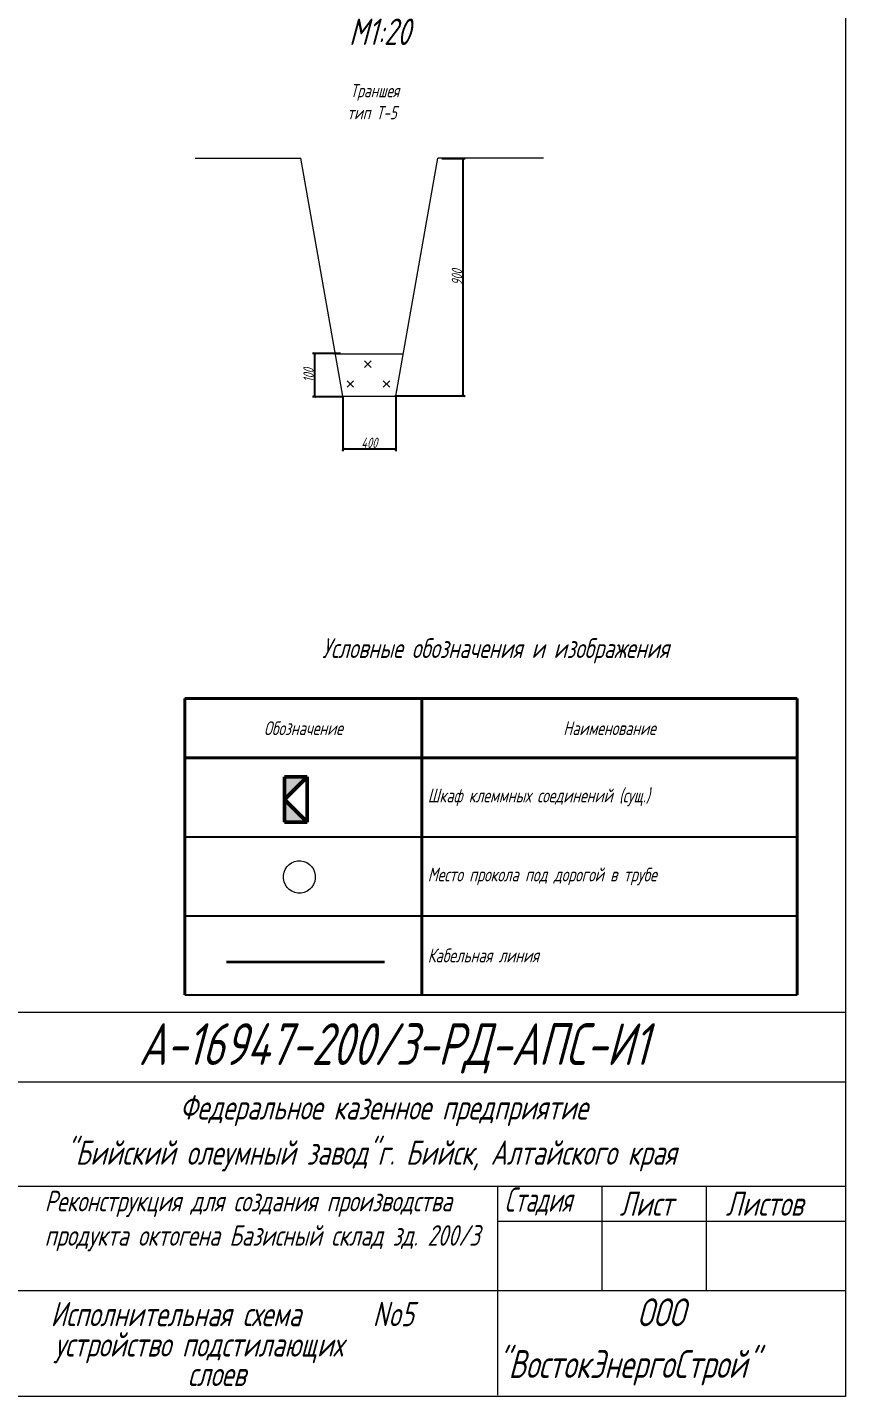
# Model space of a CAD drawing. Header units: millimetres. Extents: x 10081 to 14674, y 790 to 10644.
# Drawn here: x 13610 to 14086, y 5015 to 5812 of the extents above; entities that cross this region are included whole.
import ezdxf

# ---------------------------------------------------------------- set-up
doc = ezdxf.new("R2010")
doc.units = ezdxf.units.MM
doc.layers.get('Defpoints').update_dxf_attribs({"color": 33})
for name, color, linetype, lineweight in [('ИИ_ОФОРМЛЕНИЕ_025', 7, 'Continuous', 25), ('Линия связи (Вновь)', 3, 'Continuous', 60), ('Размерная', 4, 'Continuous', 25), ('Рамка толстая', 7, 'Continuous', 60), ('Строительный', 251, 'Continuous', 13), ('ТаБлица', 253, 'Continuous', 25), ('текст', 7, 'Continuous', 25), ('Щиты пульты (Вновь)', 5, 'Continuous', 50), ('Элемент эл. схем', 7, 'Continuous', 35)]:
    doc.layers.add(name, color=color, linetype=linetype, lineweight=lineweight)
doc.styles.add('Simplex', font='simplex.shx', dxfattribs={"width": 0.7, "oblique": 15})
doc.styles.get("Standard").update_dxf_attribs({"font": 'arial.ttf'})
doc.dimstyles.new('Simplex', dxfattribs={"dimtxt": 2.5, "dimasz": 2.5, "dimexe": 1.25, "dimexo": 0.625, "dimtad": 1, "dimtxsty": 'Simplex', "dimcen": 2.5, "dimclrt": 2, "dimadec": 0, "dimazin": 0, "dimtfac": 1, "dimtmove": 0, "dimatfit": 3, "dimfxl": 1, "dimarcsym": 0})

# ---------------------------------------------------------------- blocks, each defined once
blk = doc.blocks.new('_ArchTick')
at = {"color": 0, "linetype": 'ByBlock', "const_width": 0.15}
blk.add_lwpolyline([(-0.5, -0.5), (0.5, 0.5)], dxfattribs=at)
blk = doc.blocks.new('*D77')
at = {"layer": 'Defpoints', "color": 0, "lineweight": 40, "transparency": 16777216}
for p in [(13850.27, 5735.92), (13863.25, 5735.92), (13822.92, 5597.7)]:
    blk.add_point(p, dxfattribs=at)
at = {"layer": 'Размерная', "color": 0, "lineweight": -2, "transparency": 16777216}
for p, q in [((13850.9, 5735.92), (13864.5, 5735.92)), ((13863.25, 5597.7), (13863.25, 5735.92)), ((13823.54, 5597.7), (13864.5, 5597.7))]:
    blk.add_line(p, q, dxfattribs=at)
at = {"layer": 'Размерная', "color": 0, "lineweight": -2, "transparency": 16777216, "xscale": 1.5, "yscale": 1.5, "zscale": 1.5}
for p, rotation in [((13863.25, 5735.92), 90), ((13863.25, 5597.7), 270)]:
    blk.add_blockref('_ArchTick', p, dxfattribs=dict(at, rotation=rotation))
at = {"layer": 'Размерная', "color": 2, "lineweight": 20, "transparency": 16777216, "insert": (13859.63, 5666.81), "char_height": 2, "attachment_point": 5, "rotation": 90, "style": 'Simplex'}
blk.add_mtext('{\\H3x;\\C256;900}', dxfattribs=at)
blk = doc.blocks.new('*D78')
at = {"layer": 'Defpoints', "color": 0, "lineweight": 40, "transparency": 16777216}
for p in [(13793.22, 5597.59), (13824.02, 5597.59), (13824.02, 5566.84)]:
    blk.add_point(p, dxfattribs=at)
at = {"layer": 'Размерная', "color": 0, "lineweight": -2, "transparency": 16777216}
for p, q in [((13793.22, 5596.96), (13793.22, 5565.59)), ((13824.02, 5596.96), (13824.02, 5565.59)), ((13793.22, 5566.84), (13824.02, 5566.84))]:
    blk.add_line(p, q, dxfattribs=at)
at = {"layer": 'Размерная', "color": 0, "lineweight": -2, "transparency": 16777216, "xscale": 1.5, "yscale": 1.5, "zscale": 1.5, "rotation": 180}
blk.add_blockref('_ArchTick', (13793.22, 5566.84), dxfattribs=at)
at = {"layer": 'Размерная', "color": 0, "lineweight": -2, "transparency": 16777216, "xscale": 1.5, "yscale": 1.5, "zscale": 1.5}
blk.add_blockref('_ArchTick', (13824.02, 5566.84), dxfattribs=at)
at = {"layer": 'Размерная', "color": 2, "lineweight": 20, "transparency": 16777216, "insert": (13808.62, 5570.46), "char_height": 2, "attachment_point": 5, "style": 'Simplex'}
blk.add_mtext('{\\H3x;\\C256;400}', dxfattribs=at)
blk = doc.blocks.new('*D115')
at = {"layer": 'Defpoints', "color": 0, "lineweight": 40, "transparency": 16777216}
for p in [(13776.85, 5622.44), (13792.56, 5622.44), (13794.29, 5597.21)]:
    blk.add_point(p, dxfattribs=at)
at = {"layer": 'Размерная', "color": 0, "lineweight": -2, "transparency": 16777216}
for p, q in [((13791.93, 5622.44), (13775.6, 5622.44)), ((13776.85, 5597.21), (13776.85, 5622.44)), ((13793.67, 5597.21), (13775.6, 5597.21))]:
    blk.add_line(p, q, dxfattribs=at)
at = {"layer": 'Размерная', "color": 0, "lineweight": -2, "transparency": 16777216, "xscale": 1.5, "yscale": 1.5, "zscale": 1.5}
for p, rotation in [((13776.85, 5622.44), 90), ((13776.85, 5597.21), 270)]:
    blk.add_blockref('_ArchTick', p, dxfattribs=dict(at, rotation=rotation))
at = {"layer": 'Размерная', "color": 2, "lineweight": 20, "transparency": 16777216, "insert": (13773.22, 5609.82), "char_height": 2, "attachment_point": 5, "rotation": 90, "style": 'Simplex'}
blk.add_mtext('{\\H3x;\\C256;100}', dxfattribs=at)
blk = doc.blocks.new('*T120')
at = {"layer": 'ТаБлица', "color": 0, "linetype": 'ByBlock', "lineweight": 40, "transparency": 16777216}
for p, q in [((0, 0), (356.5, 0)), ((0, 0), (0, -172.5)), ((138, 0), (138, -172.5)), ((356.5, 0), (356.5, -172.5)), ((0, -34.5), (356.5, -34.5))]:
    blk.add_line(p, q, dxfattribs=at)
at = {"layer": 'ТаБлица', "color": 5, "linetype": 'ByBlock', "lineweight": 25, "transparency": 16777216}
for p, q in [((0, -80.5), (356.5, -80.5)), ((0, -126.5), (356.5, -126.5)), ((0, -172.5), (356.5, -172.5))]:
    blk.add_line(p, q, dxfattribs=at)
at = {"layer": 'ТаБлица', "color": 2, "lineweight": 20, "transparency": 16777216, "char_height": 8.05, "style": 'Simplex'}
for s, insert, width, attachment_point in [('{\\C256;\\c0;Обозначение}', (69, -17.25), 138, 5), ('{\\C256;\\c0;Наименование}', (247.25, -17.25), 218.5, 5), ('{\\C256;\\c0;Шкаф клеммных соединений (сущ.)}', (141.45, -57.5), 211.6, 4), ('{\\C256;\\c0;Место прокола под дорогой в трубе}', (141.45, -103.5), 211.6, 4), ('{\\C256;\\c0;Кабельная линия}', (141.45, -149.5), 211.6, 4)]:
    blk.add_mtext(s, dxfattribs=dict(at, insert=insert, width=width, attachment_point=attachment_point))
blk = doc.blocks.new('A$C4BB167BF')
at = {"layer": 'Щиты пульты (Вновь)', "true_color": 0xc7c8ca}
h = blk.add_hatch(color=9, dxfattribs=at)
h.paths.add_polyline_path([(0, 3), (0, 0), (3, 3)])
h.paths.add_polyline_path([(6, 3), (3, 3), (6, 0)])
at = {"layer": 'Щиты пульты (Вновь)', "color": 252, "true_color": 0x939598}
for p, q in [((0, 3), (0, 0)), ((6, 3), (0, 3)), ((0, 0), (3, 3)), ((3, 3), (6, 0)), ((6, 0), (6, 3)), ((0, 0), (6, 0))]:
    blk.add_line(p, q, dxfattribs=at)

msp = doc.modelspace()

# ---------------------------------------------------------------- linework, layer by layer
at = {"color": 18, "lineweight": 20, "true_color": 0x000000}
for p, q in [((13336.57966, 5239.02752), (14085.82966, 5239.02752)), ((13599.82966, 5198.52752), (14085.82966, 5198.52752)), ((13336.57966, 5137.77752), (14085.82966, 5137.77752)), ((13883.32966, 5137.77752), (13883.32966, 5016.27752)), ((13944.07966, 5137.77752), (13944.07966, 5077.02752)), ((14004.82966, 5137.77752), (14004.82966, 5077.02752)), ((13883.32966, 5117.52752), (14085.82966, 5117.52752)), ((13599.82966, 5077.02752), (14085.82966, 5077.02752))]:
    msp.add_line(p, q, dxfattribs=at)
msp.add_ellipse((13767.89331, 5317.78833), major_axis=(1.01119, -9.36317), ratio=0.990291513, start_param=-7.853981634, end_param=-1.570796327, dxfattribs=at)
at = {"layer": 'Линия связи (Вновь)', "color": 18, "lineweight": 35, "true_color": 0x000000}
msp.add_line((13725.49261, 5268.42421), (13817.49261, 5268.42421), dxfattribs=at)
at = {"layer": 'Рамка толстая', "color": 18, "lineweight": 20, "true_color": 0x000000}
for p, q in [((14085.97556, 6348.47419), (14085.97556, 5015.34919)), ((14085.97556, 5015.34919), (13117.35056, 5015.34919))]:
    msp.add_line(p, q, dxfattribs=at)
at = {"layer": 'Строительный', "color": 18, "lineweight": 20, "true_color": 0x000000}
for p, q in [((13805.90456, 5618.08996), (13809.64656, 5614.34796)), ((13809.64656, 5618.08996), (13805.90456, 5614.34796)), ((13795.7012, 5606.58841), (13799.44321, 5602.8464)), ((13799.44321, 5606.58841), (13795.7012, 5602.8464)), ((13816.73565, 5606.58841), (13820.47766, 5602.8464)), ((13820.47766, 5606.58841), (13816.73565, 5602.8464))]:
    msp.add_line(p, q, dxfattribs=at)
at = {"layer": 'Элемент эл. схем', "color": 18, "lineweight": 20, "true_color": 0x000000}
for p, q in [((13707.18561, 5736.18613), (13768.78561, 5736.18613)), ((13793.22453, 5597.58613), (13768.78561, 5736.18613)), ((13824.02453, 5597.58613), (13848.46345, 5736.18613)), ((13910.06345, 5736.18613), (13848.46345, 5736.18613)), ((13788.7318, 5622.24987), (13828.02362, 5622.22472)), ((13793.22453, 5597.58613), (13824.02453, 5597.58613))]:
    msp.add_line(p, q, dxfattribs=at)

# ---------------------------------------------------------------- block references
msp.add_blockref('*T120', (13701.1921, 5421.58081))
at = {"color": 18, "lineweight": 20, "true_color": 0x000000, "xscale": 4.41, "yscale": 4.41, "zscale": 4.41, "rotation": 90}
msp.add_blockref('A$C4BB167BF', (13772.48379, 5349.608), dxfattribs=at)

# ---------------------------------------------------------------- texts
at = {"color": 18, "lineweight": 20, "true_color": 0x000000, "style": 'Simplex', "oblique": 15}
for s, height, width, p in [('А-16947-200/3-РД-АПС-И1', 24.3, 0.7, (13674.33408, 5208.36323)), ('Федеральное казенное предприятие', 14.175, 0.7, (13698.18019, 5176.59002)), ('"Бийский олеумный завод"г. Бийск, Алтайского края', 14.175, 0.7, (13631.70913, 5150.26502)), ('Стадия', 14.175, 0.6, (13887.28144, 5122.92752)), ('Лист', 14.175, 0.7, (13954.37341, 5120.56502)), ('Листов', 14.175, 0.7, (14016.22115, 5120.56502)), ('Исполнительная схема ', 14.175, 0.7, (13623.04236, 5056.31612)), ('No5', 14.175, 0.7, (13810.62486, 5056.31612)), ('ООО', 16.2, 0.7, (13964.58927, 5056.29538)), ('устройство подстилающих ', 14.175, 0.7, (13625.37134, 5038.63845)), ('"ВостокЭнергоСтрой"', 16.2, 0.7, (13882.93553, 5026.20966)), ('слоев', 14.175, 0.7, (13702.94718, 5021.45106))]:
    msp.add_text(s, height=height, dxfattribs=dict(at, width=width)).set_placement(p)
at = {"layer": 'ИИ_ОФОРМЛЕНИЕ_025', "color": 18, "lineweight": 20, "true_color": 0x000000, "insert": (13619.56731, 5135.14041), "char_height": 12, "attachment_point": 1}
msp.add_mtext_dynamic_manual_height_columns('{\\Fsimplex|c204;\\Q15;\\W0.7;Реконструкция для создания производства продукта октогена Базисный склад зд. 200/3}', width=276.2589272, gutter_width=12.5, heights=[0], dxfattribs=at)
at = {"layer": 'ТаБлица', "color": 18, "lineweight": 20, "true_color": 0x000000, "insert": (13882.09911, 5449.36819), "char_height": 11.5, "width": 425.2362496, "attachment_point": 5, "style": 'Simplex'}
msp.add_mtext('Условные обозначения и изображения', dxfattribs=at)
at = {"layer": 'текст', "color": 18, "lineweight": 20, "true_color": 0x000000, "attachment_point": 1, "style": 'Simplex'}
for s, width, insert, char_height in [('\\pi16.957;Разрез \\P\\pi26.121;2-2\\P\\pi19.704;М1:20', 85.8694283, (13777.04884, 5868.71722), 15.4), ('\\pi6.3336;Траншея\\P\\pi4.5781;тип Т-5', 45.8694283, (13791.22541, 5779.24694), 7.7)]:
    msp.add_mtext_dynamic_manual_height_columns(s, width=width, gutter_width=12.5, heights=[0], dxfattribs=dict(at, insert=insert, char_height=char_height))

# ---------------------------------------------------------------- dimensions: what is measured, and where the dimension line sits
at = {"layer": 'Размерная', "color": 18, "lineweight": 20, "true_color": 0x000000}
for base, p1, p2, text, override, picture, middle in [((13863.25078, 5735.9182), (13822.91644, 5597.69587), (13850.2711, 5735.9182), '{\\H3x;\\C256;900}', {"dimtxt": 2, "dimasz": 1.5, "dimlfac": 20, "dimrnd": 1, "dimblk1": 'ArchTick', "dimblk2": 'ArchTick', "dimsah": 1}, '*D77', (13859.62578, 5666.80704)), ((13776.84541, 5622.44242), (13794.29041, 5597.20603), (13792.55828, 5622.44242), '{\\H3x;\\C256;100}', {"dimtxt": 2, "dimasz": 1.5, "dimlfac": 20, "dimrnd": 1, "dimtxsty": 'Simplex', "dimblk1": 'ArchTick', "dimblk2": 'ArchTick', "dimsah": 1}, '*D115', (13773.22041, 5609.82423))]:
    dim = msp.add_linear_dim(base=base, p1=p1, p2=p2, angle=90, text=text, dimstyle='Simplex', override=override, dxfattribs=at)
    dim.commit()
    dim.dimension.update_dxf_attribs({"geometry": picture, "text_midpoint": middle})
dim = msp.add_linear_dim(base=(13824.02453, 5566.83874), p1=(13793.22453, 5597.58613), p2=(13824.02453, 5597.58613), text='{\\H3x;\\C256;400}', dimstyle='Simplex', override={"dimtxt": 2, "dimasz": 1.5, "dimlfac": 20, "dimrnd": 1, "dimtxsty": 'Simplex', "dimblk1": 'ArchTick', "dimblk2": 'ArchTick', "dimsah": 1}, dxfattribs=at)
dim.commit()
dim.dimension.update_dxf_attribs({"geometry": '*D78', "text_midpoint": (13808.62453, 5570.46374)})

doc.saveas('drawing.dxf')
